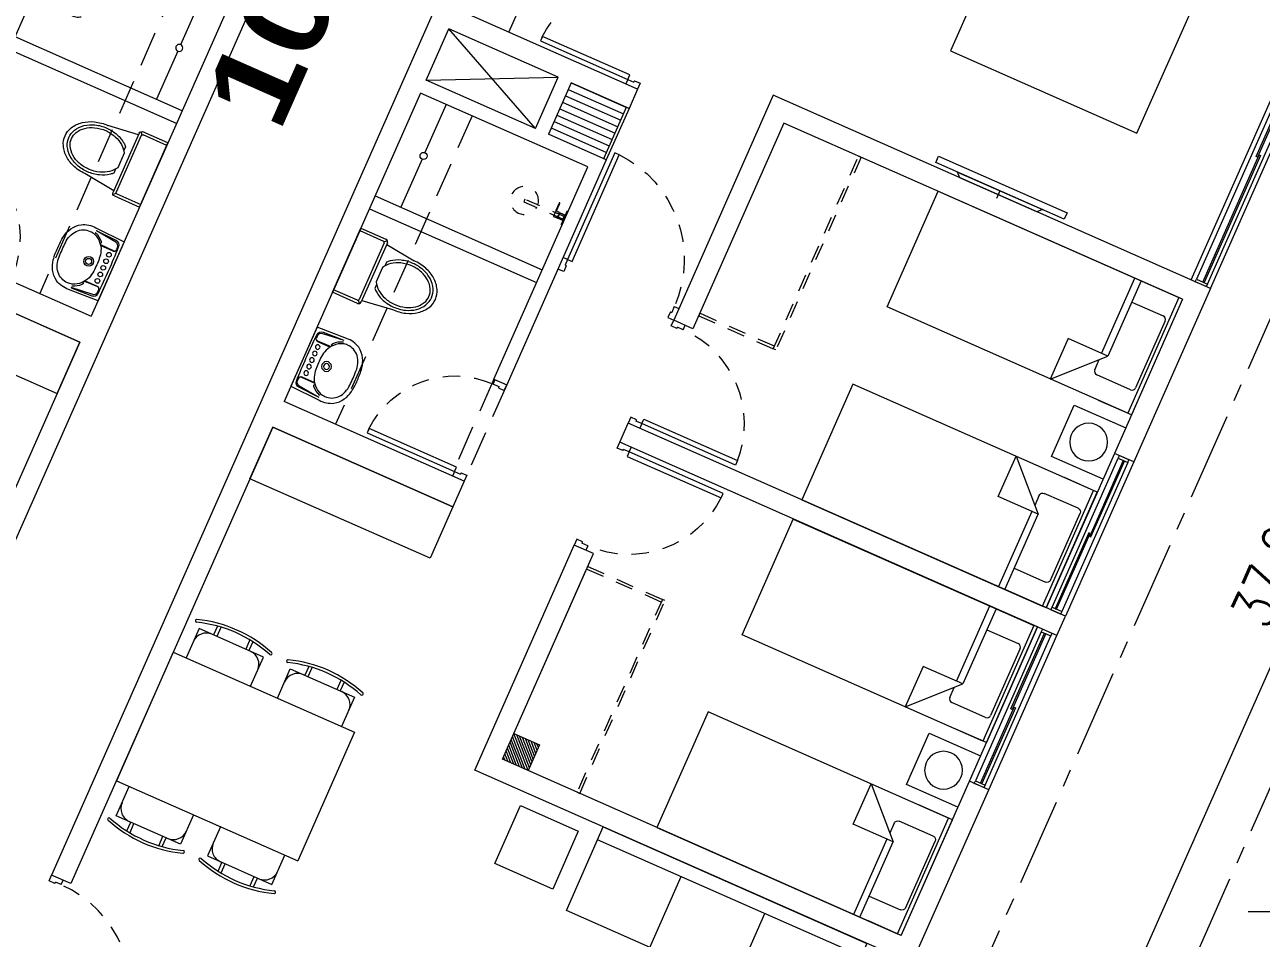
# Model space of a CAD drawing. Header units: millimetres. Extents: x 2471 to 2909, y 1327 to 1568.
# Drawn here: x 2633.01 to 2641.81, y 1399.57 to 1406.07 of the extents above; entities that cross this region are included whole.
import ezdxf
from ezdxf import colors
from ezdxf.entities.mleader import LeaderData, LeaderLine
from ezdxf.math import Vec2, Vec3
from ezdxf.xclip import XClip

# ---------------------------------------------------------------- set-up
doc = ezdxf.new("R2010")
doc.units = ezdxf.units.MM
doc.header["$XCLIPFRAME"] = 2
doc.set_wipeout_variables(frame=1)
for name, pattern in [('ACAD_ISO07W100', [3, 0, -3]), ('CENTER', [2, 1.25, -0.25, 0.25, -0.25]), ('HIDDEN', [0.375, 0.25, -0.125]), ('HIDDEN2', [0.1875, 0.125, -0.0625])]:
    doc.linetypes.add(name, pattern=pattern)
doc.layers.get('0').update_dxf_attribs({"color": 251, "lineweight": 9})
doc.layers.get('DEFPOINTS').update_dxf_attribs({"color": 251, "lineweight": 9})
for name, color, linetype, lineweight in [('A-04', 251, 'Continuous', 13), ('A-BARANDAS', 251, 'Continuous', 13), ('A-ESTRUCTURA-HATCH', 251, 'Continuous', 13), ('A-HATCH', 251, 'Continuous', 13), ('A-LINEAS', 251, 'Continuous', 13), ('A-MOBILIARIO', 251, 'Continuous', 13), ('A-MURO ALTO', 251, 'Continuous', 13), ('A-MURO BAJO', 251, 'Continuous', 13), ('A-MUROS', 251, 'Continuous', 13), ('A-PROYECCIONES', 251, 'HIDDEN', 13), ('A-SANITARIOS', 251, 'Continuous', 13), ('A_50_TextoIndicaciones', 251, 'Continuous', 13), ('A_50_TextoSubtitulos', 251, 'Continuous', 13), ('COTAS-EXTER', 251, 'Continuous', 13), ('DLP_MOBILIARIO FIJO', 251, 'Continuous', 13), ('DLP_VERDE', 251, 'Continuous', 13)]:
    doc.layers.add(name, color=color, linetype=linetype, lineweight=lineweight)
doc.styles.add('R140-200', font='ariblk.ttf', dxfattribs={"height": 0.5})
doc.styles.get("Standard").update_dxf_attribs({"font": 'arial.ttf'})
doc.styles.add('TXT_COTAS', font='romans.shx', dxfattribs={"width": 0.8})
doc.dimstyles.new('DLP-COTA 200', dxfattribs={"dimtxt": 0.3, "dimasz": 0.2, "dimexe": 0.36, "dimexo": 0.12, "dimgap": 0.12, "dimtad": 1, "dimzin": 0, "dimdsep": 46, "dimtxsty": 'TXT_COTAS', "dimblk": 'ARCHTICK', "dimcen": 0.18, "dimdle": 0.2, "dimclrd": 256, "dimclre": 256, "dimclrt": 2, "dimadec": 0, "dimazin": 0, "dimtfac": 1, "dimtix": 1, "dimtofl": 0, "dimtmove": 2, "dimatfit": 3, "dimfxl": 0.36, "dimtolj": 1, "dimtzin": 0, "dimlwd": 9, "dimlwe": 9, "dimarcsym": 0})

# ---------------------------------------------------------------- blocks, each defined once
blk = doc.blocks.new('_ArchTick')
at = {"color": 0, "linetype": 'ByBlock', "const_width": 0.15}
blk.add_lwpolyline([(-0.5, -0.5), (0.5, 0.5)], dxfattribs=at)
blk = doc.blocks.new('*D870')
at = {"layer": 'COTAS-EXTER', "lineweight": 9, "transparency": 16777216}
for p, q in [((72.9913, 41.5688), (74.1253, 41.0671)), ((58.6643, 7.0105), (73.877, 41.3956)), ((57.9405, 7.5495), (59.0745, 7.0478))]:
    blk.add_line(p, q, dxfattribs=at)
at = {"layer": 'DEFPOINTS', "color": 0, "transparency": 16777216}
for p in [(72.8816, 41.6173, 0), (73.7961, 41.2127), (57.8307, 7.598, 0)]:
    blk.add_point(p, dxfattribs=at)
at = {"layer": 'COTAS-EXTER', "lineweight": 9, "transparency": 16777216, "xscale": 0.2, "yscale": 0.2, "zscale": 0.2}
for p, rotation in [((73.7961, 41.2127), 66.1343966991195), ((58.7452, 7.1934), 246.1343966991195)]:
    blk.add_blockref('_ArchTick', p, dxfattribs=dict(at, rotation=rotation))
at = {"layer": 'COTAS-EXTER', "color": 2, "transparency": 16777216, "insert": (66.0237, 24.3123), "char_height": 0.3, "attachment_point": 5, "rotation": 66.1344, "style": 'TXT_COTAS'}
blk.add_mtext('\\A1;37.20', dxfattribs=at)
blk = doc.blocks.new('EST P1')
at = {"layer": 'A-ESTRUCTURA-HATCH'}
h = blk.add_hatch(dxfattribs=at)
h.set_pattern_fill('ANSI31', color=256, scale=0.02)
h.set_pattern_definition([(45, (-226392.07709, -8188203.05961), (-0.04490128060535, 0.04490128060535), [])])
h.paths.add_polyline_path([(-3.61, 5.05), (-3.61, 4.85), (-44.785, 4.85), (-44.785, -0.15), (-46.99, -0.15), (-46.99, -11.15), (-3.61, -11.1501), (-3.61, -11.4001), (-47.24, -11.4001), (-47.24, 0.15), (-45.035, 0.15), (-45.035, 5.05)])
h.paths.add_polyline_path([(5.8757, 4.85), (5.8757, 5.05), (35.53, 5.05), (35.53, 4.85)])
h.paths.add_polyline_path([(47.915, 5.05), (35.58, 5.05), (35.58, 4.85), (47.915, 4.85)])
h.paths.add_polyline_path([(51.865, 4.85), (53.3757, 4.85), (53.3757, 5.05), (51.865, 5.05)])
edge = h.paths.add_edge_path()
edge.add_arc((63.3007, -0.15), 9.7, 360, 540)
edge.add_line((53.6007, -0.15), (53.8007, -0.15))
edge.add_arc((63.3007, -0.15), 9.5, 0.90471, 180, ccw=False)
edge.add_line((72.7995, 0), (70.3507, 0))
edge.add_line((70.3507, 0), (70.3507, -0.1499))
edge.add_line((70.3507, -0.1499), (73.0007, -0.15))
edge = h.paths.add_edge_path()
edge.add_arc((63.3007, -0.15), 3.3, 0.00085, 49.99468)
edge.add_line((65.4221, 2.3777), (65.4222, -0.15))
edge.add_line((65.4222, -0.15), (65.2722, -0.15))
edge.add_line((65.2722, -0.15), (65.2721, 2.4964))
edge.add_arc((63.3007, -0.15), 3.3, 53.31658, 179.99996)
edge.add_line((60.0007, -0.15), (59.8007, -0.15))
edge.add_arc((63.3007, -0.15), 3.5, 2.45736, 179.99993, ccw=False)
edge.add_line((66.7975, 0.0001), (69.4507, 0))
edge.add_line((69.4507, 0), (69.4507, -0.1499))
edge.add_line((69.4507, -0.1499), (66.6007, -0.1499))
h.paths.add_polyline_path([(-3.56, -11.15), (35.53, -11.15), (35.53, -11.4001), (-3.56, -11.4001)])
h.paths.add_polyline_path([(35.58, -11.1501), (71.88, -11.1501), (71.88, -11.4001), (35.58, -11.4)])
blk = doc.blocks.new('A$C47ad906b')
at = {"linetype": 'ACAD_ISO07W100'}
blk.add_blockref('EST P1', (27.0859, 53.6317), dxfattribs=at)
blk = doc.blocks.new('*U843')
for p, q in [((0.01, 0.855), (0.01, 0.9)), ((0.1, 0.865), (0.1, 0.9)), ((0.055, 0.855), (0.01, 0.855)), ((0.1, 0.865), (0.055, 0.865)), ((0.055, 0.855), (0.055, 0.865)), ((0.055, 0.045), (0.01, 0.045)), ((0.01, 0.045), (0.01, 0)), ((0.055, 0.045), (0.055, 0.035)), ((0.1, 0.035), (0.055, 0.035)), ((0.1, 0.035), (0.1, 0))]:
    blk.add_line(p, q)
blk.add_lwpolyline([(0.93, 0.07), (0.93, 0.035), (0.1, 0.035), (0.1, 0.07)], close=True)
at = {"color": 7, "linetype": 'HIDDEN2'}
blk.add_arc((0.0995, 0.0339), 0.8311, 2.23015, 89.96723, dxfattribs=at)
blk = doc.blocks.new('*U828')
for p, q in [((0.01, 0.705), (0.01, 0.75)), ((0.055, 0.705), (0.01, 0.705)), ((0.1, 0.715), (0.055, 0.715)), ((0.055, 0.705), (0.055, 0.715)), ((0.1, 0.715), (0.1, 0.75)), ((0.055, 0.045), (0.01, 0.045)), ((0.01, 0.045), (0.01, 0)), ((0.055, 0.045), (0.055, 0.035)), ((0.1, 0.035), (0.055, 0.035)), ((0.1, 0.035), (0.1, 0))]:
    blk.add_line(p, q)
blk.add_lwpolyline([(0.78, 0.07), (0.78, 0.035), (0.1, 0.035), (0.1, 0.07)], close=True)
at = {"color": 7, "linetype": 'HIDDEN2'}
blk.add_arc((0.0996, 0.0341), 0.6809, 2.23015, 89.96723, dxfattribs=at)
blk = doc.blocks.new('SIFON JET_PLANTA')
blk.add_wipeout([(0, -0.25), (-0.195, -0.25), (-0.1995, -0.2495), (-0.2029, -0.2484), (-0.2029, -0.2484), (-0.2067, -0.2462), (-0.2067, -0.2462), (-0.209, -0.244), (-0.209, -0.244), (-0.2091, -0.2441), (-0.2108, -0.2423), (-0.2108, -0.2423), (-0.2108, -0.2423), (-0.2126, -0.2395), (-0.2126, -0.2395), (-0.2138, -0.2369), (-0.2138, -0.2369), (-0.2147, -0.2335), (-0.215, -0.23), (-0.215, -0.227), (-0.215, -0.2181), (-0.44, -0.19), (-0.4428, -0.19), (-0.4467, -0.1899), (-0.449, -0.1899), (-0.4518, -0.1898), (-0.455, -0.1897), (-0.4568, -0.1896), (-0.4592, -0.1894), (-0.4619, -0.1893), (-0.4639, -0.1891), (-0.4651, -0.189), (-0.4651, -0.189), (-0.4695, -0.1887), (-0.4735, -0.1883), (-0.4761, -0.188), (-0.4785, -0.1877), (-0.4812, -0.1874), (-0.4824, -0.1872), (-0.4862, -0.1867), (-0.4884, -0.1864), (-0.4916, -0.1859), (-0.4936, -0.1856), (-0.495, -0.1854), (-0.4974, -0.1849), (-0.4974, -0.1849), (-0.5022, -0.184), (-0.5066, -0.1832), (-0.5094, -0.1826), (-0.5118, -0.1821), (-0.5151, -0.1813), (-0.5177, -0.1807), (-0.5217, -0.1796), (-0.5238, -0.1791), (-0.5267, -0.1783), (-0.5267, -0.1783), (-0.5296, -0.1775), (-0.5321, -0.1768), (-0.5352, -0.1759), (-0.5385, -0.1749), (-0.5385, -0.1749), (-0.5412, -0.174), (-0.5428, -0.1735), (-0.5449, -0.1728), (-0.5465, -0.1722), (-0.5491, -0.1713), (-0.551, -0.1706), (-0.5543, -0.1693), (-0.5568, -0.1683), (-0.5598, -0.1671), (-0.5614, -0.1664), (-0.5644, -0.1652), (-0.5659, -0.1645), (-0.5675, -0.1637), (-0.5702, -0.1625), (-0.5738, -0.1608), (-0.5759, -0.1598), (-0.5781, -0.1587), (-0.5833, -0.1559), (-0.5871, -0.1538), (-0.5896, -0.1524), (-0.5918, -0.1511), (-0.5936, -0.15), (-0.595, -0.1492), (-0.5964, -0.1483), (-0.5987, -0.1469), (-0.6004, -0.1458), (-0.602, -0.1448), (-0.6039, -0.1435), (-0.6058, -0.1422), (-0.607, -0.1415), (-0.6086, -0.1403), (-0.612, -0.1379), (-0.6142, -0.1363), (-0.6153, -0.1355), (-0.6168, -0.1344), (-0.6179, -0.1335), (-0.6193, -0.1324), (-0.6204, -0.1315), (-0.6215, -0.1307), (-0.6223, -0.13), (-0.6235, -0.1291), (-0.6245, -0.1281), (-0.6245, -0.1281), (-0.6262, -0.1268), (-0.6276, -0.1255), (-0.6288, -0.1244), (-0.6305, -0.123), (-0.6318, -0.1217), (-0.6318, -0.1217), (-0.6335, -0.1201), (-0.6347, -0.119), (-0.6347, -0.119), (-0.6379, -0.1158), (-0.64, -0.1137), (-0.6458, -0.1074), (-0.6494, -0.1032), (-0.6554, -0.0958), (-0.6599, -0.0897), (-0.6623, -0.0862), (-0.6646, -0.0826), (-0.6679, -0.0774), (-0.6706, -0.0727), (-0.6722, -0.0699), (-0.6751, -0.0642), (-0.677, -0.0602), (-0.6779, -0.0581), (-0.6792, -0.0551), (-0.6803, -0.0522), (-0.6814, -0.0492), (-0.6827, -0.0457), (-0.6838, -0.0419), (-0.6855, -0.0361), (-0.6864, -0.0321), (-0.687, -0.0296), (-0.6876, -0.0264), (-0.6881, -0.0232), (-0.6891, -0.0164), (-0.6896, -0.0111), (-0.6899, -0.0065), (-0.69, 0), (-0.6899, 0.0044), (-0.6897, 0.0096), (-0.6893, 0.014), (-0.6887, 0.0194), (-0.6881, 0.0236), (-0.6881, 0.0236), (-0.6872, 0.0284), (-0.6867, 0.031), (-0.6855, 0.0361), (-0.6855, 0.0361), (-0.6838, 0.0421), (-0.6838, 0.0421), (-0.6819, 0.048), (-0.6804, 0.0521), (-0.6793, 0.0547), (-0.6779, 0.0582), (-0.6745, 0.0655), (-0.6745, 0.0655), (-0.6722, 0.0699), (-0.6705, 0.0728), (-0.669, 0.0755), (-0.6672, 0.0785), (-0.665, 0.082), (-0.6634, 0.0845), (-0.6611, 0.088), (-0.657, 0.0936), (-0.657, 0.0936), (-0.6534, 0.0984), (-0.6534, 0.0984), (-0.6503, 0.1023), (-0.6453, 0.108), (-0.6386, 0.1152), (-0.6326, 0.121), (-0.6299, 0.1235), (-0.6251, 0.1276), (-0.6206, 0.1314), (-0.6168, 0.1344), (-0.6106, 0.1389), (-0.6061, 0.142), (-0.6, 0.1461), (-0.5963, 0.1484), (-0.5908, 0.1517), (-0.5862, 0.1543), (-0.5794, 0.158), (-0.5693, 0.1629), (-0.5517, 0.1703), (-0.5465, 0.1722), (-0.5385, 0.1749), (-0.5346, 0.176), (-0.5265, 0.1784), (-0.5216, 0.1797), (-0.5148, 0.1813), (-0.5079, 0.1829), (-0.5016, 0.1842), (-0.4865, 0.1867), (-0.4763, 0.188), (-0.4726, 0.1884), (-0.4636, 0.1892), (-0.4549, 0.1897), (-0.449, 0.1899), (-0.44, 0.19), (-0.4322, 0.191), (-0.215, 0.2181), (-0.215, 0.2234), (-0.215, 0.2278), (-0.2149, 0.2323), (-0.2142, 0.2356), (-0.2129, 0.239), (-0.211, 0.2419), (-0.2091, 0.2441), (-0.2077, 0.2455), (-0.2055, 0.247), (-0.2007, 0.2492), (-0.195, 0.25), (-0.195, 0.25), (-0.1605, 0.25), (-0.0975, 0.25), (-0.0323, 0.25), (0, 0.25)])
for p, q in [((-0.215, 0.2181), (-0.44, 0.19)), ((-0.215, -0.23), (-0.215, 0.23)), ((-0.2091, 0.2441), (-0.1921, 0.2271)), ((-0.195, 0.25), (0, 0.25)), ((-0.195, -0.22), (-0.195, 0.22)), ((-0.185, 0.23), (0, 0.23)), ((0, 0.25), (0, -0.25)), ((-0.265, 0.0718), (-0.265, 0.1028)), ((-0.255, -0.0562), (-0.255, 0.0562)), ((-0.265, -0.1028), (-0.265, -0.0718)), ((-0.215, -0.2181), (-0.44, -0.19)), ((-0.2091, -0.2441), (-0.1921, -0.2271)), ((0, -0.25), (-0.195, -0.25)), ((0, -0.23), (-0.185, -0.23))]:
    blk.add_line(p, q)
for points in [[(-0.44, 0.19, 0.076393), (-0.5385, 0.1749, 0.086437), (-0.6168, 0.1344, 0.105872), (-0.6722, 0.0699, 0.125404), (-0.69, 0, 0.125404), (-0.6722, -0.0699, 0.105872), (-0.6168, -0.1344, 0.086437), (-0.5385, -0.1749, 0.076393), (-0.44, -0.19, 0.076393)], [(-0.265, 0.1028, 0.0362), (-0.2844, 0.1202, 0.08725), (-0.3535, 0.1565, 0.077598), (-0.44, 0.17, 0.077598), (-0.5265, 0.1565, 0.08725), (-0.5956, 0.1202, 0.105601), (-0.6443, 0.0627, 0.12364), (-0.66, 0, 0.12364), (-0.6443, -0.0627, 0.105601), (-0.5956, -0.1202, 0.08725), (-0.5265, -0.1565, 0.077598), (-0.44, -0.17, 0.077598)], [(-0.255, 0.0562, 0.100268), (-0.2967, 0.1044, 0.08725), (-0.3596, 0.1374, 0.077598), (-0.44, 0.15, 0.077598), (-0.5204, 0.1374, 0.08725), (-0.5833, 0.1044, 0.105601), (-0.6266, 0.0532, 0.12364), (-0.64, 0, 0.12364), (-0.6266, -0.0532, 0.105601), (-0.5833, -0.1044, 0.08725), (-0.5204, -0.1374, 0.077598), (-0.44, -0.15, 0.077598)], [(-0.44, -0.15, 0.077598), (-0.3596, -0.1374, 0.08725), (-0.2967, -0.1044, 0.100268), (-0.255, -0.0562, 0.12364)], [(-0.44, -0.17, 0.077598), (-0.3535, -0.1565, 0.08725), (-0.2844, -0.1202, 0.0362), (-0.265, -0.1028, 0.12364)]]:
    blk.add_lwpolyline(points, format="xyb")
for centre, radius, start, end in [((-0.195, 0.23), 0.02, 90, 180), ((-0.185, 0.22), 0.01, 90, 180), ((-0.195, -0.23), 0.02, 180, 270), ((-0.185, -0.22), 0.01, 180, 270)]:
    blk.add_arc(centre, radius, start, end)
blk = doc.blocks.new('BOWL-ITALGRIF_VARADERO_01')
for p, q in [((-0.2032, -0.1971), (-0.2208, -0.038)), ((0.2032, -0.1971), (0.2208, -0.038)), ((-0.1404, -0.2077), (-0.1424, -0.1083)), ((-0.1375, -0.205), (-0.1375, -0.1117)), ((0.1375, -0.205), (0.1375, -0.1117)), ((0.1404, -0.2077), (0.1424, -0.1083)), ((-0.1753, -0.222), (-0.1544, -0.222)), ((0.1753, -0.222), (0.1544, -0.222))]:
    blk.add_line(p, q)
for points in [[(-0.0917, 0.1589, -0.02989), (-0.0456, 0.1646, -0.007822), (0.0456, 0.1646, -0.02989), (0.0918, 0.1589, -0.091737), (0.1601, 0.1343, -0.112496), (0.2175, 0.0792, -0.147885), (0.2402, -0.0257), (0.23, -0.25), (-0.23, -0.25), (-0.2402, -0.0257, -0.147885), (-0.2175, 0.0792, -0.112496), (-0.1601, 0.1343, -0.091737)], [(-0.0496, -0.1363, -0.062677), (-0.1048, -0.1249, -0.110639), (-0.1576, -0.091, -0.120976), (-0.195, -0.0344, -0.061198), (-0.2, 0, -0.21707), (-0.1593, 0.092, -0.174983), (-0.0545, 0.1298, -0.010618), (0, 0.131, -0.010618), (0.0545, 0.1298, -0.174983), (0.1593, 0.092, -0.21707), (0.2, 0, -0.061198), (0.195, -0.0344, -0.120976), (0.1576, -0.091, -0.110639), (0.1048, -0.1249, -0.062677), (0.0496, -0.1363, -0.017583), (0, -0.138, -0.017583)]]:
    blk.add_lwpolyline(points, format="xyb", close=True)
for points in [[(-0.2216, -0.0381), (-0.2145, -0.1954, 0.390823), (-0.1807, -0.2288, 0.017524), (0.1807, -0.2288, 0.390823), (0.2145, -0.1954), (0.2216, -0.0381)], [(-0.2072, -0.035, 0.005), (-0.2064, -0.038, 0.121292), (-0.166, -0.0996, 0.007977), (-0.1624, -0.1031)], [(0.2072, -0.035, -0.005), (0.2064, -0.038, -0.121292), (0.166, -0.0996, -0.007977), (0.1624, -0.1031)]]:
    blk.add_lwpolyline(points, format="xyb")
for centre, radius in [((0, -0.075), 0.035), ((0, -0.075), 0.0215), ((-0.1015, -0.1885), 0.0165), ((-0.051, -0.1885), 0.0165), ((0, -0.1885), 0.0165), ((0.051, -0.1885), 0.0165), ((0.1015, -0.1885), 0.0165)]:
    blk.add_circle(centre, radius)
for centre, radius, start, end in [((-0.1583, -0.0987), 0.006, 226.64309, 46.64309), ((-0.1404, -0.1083), 0.002, 54.36186, 181.13739), ((-0.1355, -0.1117), 0.002, 56.71088, 180), ((0.1048, -0.1249), 9.094947017729287e-16, 0, 217.6714), ((0.1355, -0.1117), 0.002, 0, 123.28912), ((0.1404, -0.1083), 0.002, 358.86261, 125.63814), ((0.1583, -0.0987), 0.006, 133.35691, 313.35691), ((-0.1753, -0.194), 0.028, 186.31112, 270), ((-0.1545, -0.205), 0.017, 270, 0), ((-0.1544, -0.208), 0.014, 270, 1.13739), ((0.1545, -0.205), 0.017, 180, 270), ((0.1544, -0.208), 0.014, 178.86261, 270), ((0.1753, -0.194), 0.028, 270, 353.68888)]:
    blk.add_arc(centre, radius, start, end)
blk = doc.blocks.new('ducha marsano')
at = {"linetype": 'HIDDEN2', "ltscale": 0.5, "extrusion": (-4.9425e-10, -7.91123e-10, -1)}
for p, q in [((-0.01, 0), (0.01, 0)), ((0.01, 0), (0.01, -0.3155)), ((-0.0205, -0.08), (-0.0205, -0.0601)), ((0.021, -0.0815), (-0.019, -0.0815)), ((-0.0155, -0.058), (-0.0157, -0.058)), ((-0.01, -0.3155), (-0.01, 0)), ((0.0225, -0.0515), (-0.0001, -0.0515)), ((0.025, -0.0815), (0.021, -0.0815)), ((0.0225, -0.0515), (0.0225, -0.0627)), ((0.0225, -0.0682), (0.0225, -0.077)), ((0.0225, -0.077), (0.025, -0.077)), ((0.025, -0.077), (0.0771, -0.077)), ((0.0771, -0.0815), (0.025, -0.0815)), ((0.0771, -0.077), (0.0816, -0.077)), ((0.0816, -0.0815), (0.0771, -0.0815)), ((0.0816, -0.077), (0.082, -0.077)), ((0.082, -0.0815), (0.0816, -0.0815)), ((0.082, -0.077), (0.084, -0.077)), ((0.084, -0.0815), (0.082, -0.0815)), ((0.0855, -0.0785), (0.0855, -0.08)), ((0.01, -0.3155), (-0.01, -0.3155))]:
    blk.add_line(p, q, dxfattribs=at)
for centre, radius, start, end in [((0.019, -0.08), 0.0015, 270, 360), ((-0.0004, -0.0462), 0.02, 323.95812, 354.92979), ((0.0004, -0.0462), 0.02, 185.07021, 195.2705), ((-0.084, -0.0785), 0.0015, 90, 180), ((-0.084, -0.08), 0.0015, 180, 270), ((0, -0.3155), 0.1, 95.73917, 84.26083)]:
    blk.add_arc(centre, radius, start, end, dxfattribs=at)
at = {"linetype": 'HIDDEN2', "ltscale": 0.5, "extrusion": (-4.94252e-10, -7.91124e-10, -1)}
blk.add_ellipse((0, -0.0515), major_axis=(-0.0225, -0.0095), ratio=0.001448, start_param=0.425436, end_param=1.567366, dxfattribs=at)
at = {"linetype": 'HIDDEN2', "ltscale": 0.5}
for points, degree in [([(-0.0305, 0), (0, 0), (0.0305, 0)], 2), ([(0.0305, 0), (0.0415, 0), (0.0525, 0)], 2), ([(0.0525, 0), (0.0525, -0.0038), (0.0525, -0.0075)], 2), ([(-0.0525, 0), (-0.0525, -0.0038), (-0.0525, -0.0075)], 2), ([(-0.0525, 0), (-0.0415, 0), (-0.0305, 0)], 2), ([(-0.0525, -0.0075), (-0.0525, -0.0075), (-0.0525, -0.0075)], 2), ([(0.0305, -0.008), (0, -0.008), (-0.0305, -0.008)], 2), ([(-0.0215, -0.008), (-0.0215, -0.0093), (-0.0215, -0.0105)], 2), ([(-0.021, -0.011), (-0.007, -0.011), (0.007, -0.011), (0.021, -0.011)], 3), ([(-0.02, -0.011), (-0.02, -0.0294), (-0.02, -0.0477)], 2), ([(-0.0197, -0.048), (0, -0.048), (0.0197, -0.048)], 2), ([(0.02, -0.011), (0.02, -0.0294), (0.02, -0.0477)], 2), ([(0.0215, -0.008), (0.0215, -0.0093), (0.0215, -0.0105)], 2)]:
    blk.add_open_spline(points, degree=degree, dxfattribs=at)
for points, weights in [([(-0.0525, -0.0075), (-0.0525, -0.0075), (-0.0525, -0.0075)], [1, 0.990847086912, 0.982266230892]), ([(-0.052, -0.008), (-0.0525, -0.008), (-0.0525, -0.0075)], [1, 0.707106781193, 1]), ([(-0.0215, -0.0105), (-0.0215, -0.011), (-0.021, -0.011)], [1, 0.70710678154, 1]), ([(-0.02, -0.0477), (-0.02, -0.048), (-0.0197, -0.048)], [1, 0.707106780138, 1]), ([(0.02, -0.0477), (0.02, -0.048), (0.0197, -0.048)], [1, 0.707106779703, 1]), ([(0.0211, -0.011), (0.0211, -0.011), (0.021, -0.011)], [1, 0.992411795776, 1]), ([(0.052, -0.008), (0.0521, -0.008), (0.0521, -0.008)], [1, 0.992411795771, 1])]:
    blk.add_rational_spline(points, weights, degree=2, dxfattribs=at)
for points, knots in [([(-0.0305, -0.008), (-0.0332, -0.008), (-0.0374, -0.008), (-0.0424, -0.008), (-0.0458, -0.008), (-0.0486, -0.008), (-0.0512, -0.008), (-0.052, -0.008), (-0.052, -0.008)], [0, 0, 0, 0, 8.104572, 12.495263, 16.885954, 21.276645, 25.667336, 33.771908, 33.771908, 33.771908, 33.771908]), ([(0.0225, -0.0682), (0.0225, -0.0682), (0.0225, -0.0682), (0.0225, -0.0679), (0.0224, -0.0677), (0.0224, -0.0672), (0.0224, -0.0669), (0.0223, -0.0662), (0.0223, -0.0658), (0.0223, -0.0652), (0.0223, -0.0648), (0.0224, -0.0641), (0.0224, -0.0638), (0.0224, -0.0633), (0.0225, -0.0631), (0.0225, -0.0628), (0.0225, -0.0627), (0.0225, -0.0627)], [0.4148436, 0.4148436, 0.4148436, 0.4148436, 0.5185541, 0.5185541, 0.6222645, 0.6222645, 0.7259759, 0.7259759, 0.8296873, 0.8296873, 0.9333987, 0.9333987, 1.03711, 1.03711, 1.1408205, 1.1408205, 1.2445309, 1.2445309, 1.2445309, 1.2445309]), ([(0.052, -0.008), (0.052, -0.008), (0.0512, -0.008), (0.0486, -0.008), (0.0458, -0.008), (0.0424, -0.008), (0.0374, -0.008), (0.0332, -0.008), (0.0305, -0.008)], [0, 0, 0, 0, 8.104572, 12.495263, 16.885954, 21.276645, 25.667336, 33.771908, 33.771908, 33.771908, 33.771908])]:
    blk.add_open_spline(points, degree=3, knots=knots, dxfattribs=at)
for points, weights, degree, knots in [([(0.0211, -0.011), (0.0211, -0.011), (0.0211, -0.011), (0.0211, -0.011), (0.0214, -0.0109), (0.0215, -0.0107), (0.0215, -0.0105)], [0.918641037743, 0.918640949346, 0.918640860949, 0.918640772552, 0.789223156395, 0.789223156395, 0.918640772552], 3, [0.1238988, 0.1238988, 0.1238988, 0.1238988, 0.1238993, 0.1238993, 0.1238993, 0.78603, 0.78603, 0.78603, 0.78603]), ([(0.0521, -0.008), (0.0521, -0.008), (0.0521, -0.008), (0.0525, -0.0079), (0.0525, -0.0075)], [0.918641037749, 0.918640905153, 0.918640772558, 0.724517853988, 0.918640772558], 2, [0.1238988, 0.1238988, 0.1238988, 0.1238993, 0.1238993, 0.7860311, 0.7860311, 0.7860311])]:
    blk.add_rational_spline(points, weights, degree=degree, knots=knots, dxfattribs=at)
blk = doc.blocks.new('1 PLAZA')
for p, q in [((-0.45, 0), (0.45, 0)), ((-0.45, 0), (-0.45, -0.2551)), ((0.45, 0), (0.45, -0.2551)), ((-0.2859, -0.3221), (-0.2859, -0.0781)), ((-0.2592, -0.0513), (0.2619, -0.0513)), ((0.2887, -0.0781), (0.2887, -0.3415)), ((-0.45, -0.3221), (0.1356, -0.3221)), ((0.45, -0.6318), (0.1356, -0.3221)), ((0.1356, -0.3221), (0.1356, -0.6318)), ((0.1356, -0.371), (-0.45, -0.371)), ((0.2619, -0.3683), (0.1825, -0.3683)), ((0.1356, -0.6318), (0.45, -0.6318))]:
    blk.add_line(p, q)
blk.add_lwpolyline([(-0.45, -1.9), (-0.45, -0.0287), (0.45, -0.0287), (0.45, -1.9)], close=True)
for centre, start, end in [((-0.2592, -0.0781), 90, 180), ((0.2619, -0.0781), 0, 90), ((0.2619, -0.3415), 270, 0)]:
    blk.add_arc(centre, 0.0267, start, end)
blk = doc.blocks.new('VELADOR')
blk.add_lwpolyline([(0, 0.4), (0, 0), (0.4, 0), (0.4, 0.4)], close=True)
blk.add_circle((0.2, 0.2), 0.1344)
blk = doc.blocks.new('A$C72FD42DB')
for p, q in [((0.3255, 1.41), (1.3255, 1.41)), ((0.3255, 0), (0.3255, 1.41)), ((1.3255, 0), (1.3255, 1.41)), ((0.0573, 1.3564), (0.0573, 1.3564)), ((1.5937, 1.3564), (1.5937, 1.3564)), ((0.0977, 0.8097), (0.0977, 1.3097)), ((0.0977, 1.3097), (0.3255, 1.3097)), ((1.5532, 1.3097), (1.3255, 1.3097)), ((1.5532, 0.8097), (1.5532, 1.3097)), ((0.0286, 1.1974), (0.0977, 1.1974)), ((0.0286, 1.1724), (0.0977, 1.1724)), ((1.6224, 1.1974), (1.5532, 1.1974)), ((1.6224, 1.1724), (1.5532, 1.1724)), ((0.0286, 0.947), (0.0977, 0.947)), ((0.0286, 0.922), (0.0977, 0.922)), ((1.6224, 0.947), (1.5532, 0.947)), ((1.6224, 0.922), (1.5532, 0.922)), ((0.3255, 0.8097), (0.0977, 0.8097)), ((1.3255, 0.8097), (1.5532, 0.8097)), ((0.0573, 0.7629), (0.0573, 0.7629)), ((1.5937, 0.7629), (1.5937, 0.7629)), ((0.0573, 0.6471), (0.0573, 0.6471)), ((1.5937, 0.6471), (1.5937, 0.6471)), ((0.0977, 0.6003), (0.0977, 0.1003)), ((0.3255, 0.6003), (0.0977, 0.6003)), ((1.3255, 0.6003), (1.5532, 0.6003)), ((1.5532, 0.6003), (1.5532, 0.1003)), ((0.0286, 0.488), (0.0977, 0.488)), ((0.0286, 0.463), (0.0977, 0.463)), ((1.6224, 0.488), (1.5532, 0.488)), ((1.6224, 0.463), (1.5532, 0.463)), ((0.0286, 0.2376), (0.0977, 0.2376)), ((0.0286, 0.2126), (0.0977, 0.2126)), ((1.6224, 0.2376), (1.5532, 0.2376)), ((1.6224, 0.2126), (1.5532, 0.2126)), ((0.0977, 0.1003), (0.3255, 0.1003)), ((1.5532, 0.1003), (1.3255, 0.1003)), ((0.0573, 0.0536), (0.0573, 0.0536)), ((1.5937, 0.0536), (1.5937, 0.0536)), ((0.3255, 0), (1.3255, 0))]:
    blk.add_line(p, q)
for centre, radius, start, end in [((0.9298, 1.0597), 0.9317, 161.83805, 198.16195), ((0.9298, 1.0597), 0.9117, 161.83805, 198.16195), ((0.054, 1.347), 0.01, 71.2164, 161.83805), ((0.054, 1.347), 0.01, 341.83805, 71.2164), ((1.5969, 1.347), 0.01, 108.7836, 198.16195), ((0.7212, 1.0597), 0.9117, 341.83805, 18.16195), ((1.5969, 1.347), 0.01, 18.16195, 108.7836), ((0.7212, 1.0597), 0.9317, 341.83805, 18.16195), ((0.1977, 1.2097), 0.1, 90, 180), ((1.4532, 1.2097), 0.1, 0, 90), ((0.1977, 0.9097), 0.1, 180, 270), ((1.4532, 0.9097), 0.1, 270, 0), ((0.054, 0.7724), 0.01, 198.16195, 288.7836), ((0.054, 0.7724), 0.01, 288.7836, 18.16195), ((1.5969, 0.7724), 0.01, 161.83805, 251.2164), ((1.5969, 0.7724), 0.01, 251.2164, 341.83805), ((0.9298, 0.3503), 0.9317, 161.83805, 198.16195), ((0.9298, 0.3503), 0.9117, 161.83805, 198.16195), ((0.054, 0.6376), 0.01, 71.2164, 161.83805), ((0.054, 0.6376), 0.01, 341.83805, 71.2164), ((1.5969, 0.6376), 0.01, 108.7836, 198.16195), ((0.7212, 0.3503), 0.9117, 341.83805, 18.16195), ((1.5969, 0.6376), 0.01, 18.16195, 108.7836), ((0.7212, 0.3503), 0.9317, 341.83805, 18.16195), ((0.1977, 0.5003), 0.1, 90, 180), ((1.4532, 0.5003), 0.1, 0, 90), ((0.1977, 0.2003), 0.1, 180, 270), ((1.4532, 0.2003), 0.1, 270, 0), ((0.054, 0.063), 0.01, 198.16195, 288.7836), ((0.054, 0.063), 0.01, 288.7836, 18.16195), ((1.5969, 0.063), 0.01, 161.83805, 251.2164), ((1.5969, 0.063), 0.01, 251.2164, 341.83805)]:
    blk.add_arc(centre, radius, start, end)
blk = doc.blocks.new('A$C4BFA03A9')
for points in [[(0.06, -0.5), (0.11, -0.5), (0.11, 0.5), (0.06, 0.5)], [(0.03, -0.3), (0.06, -0.33), (0.06, 0.33), (0.03, 0.3)]]:
    blk.add_lwpolyline(points, close=True)
at = {"layer": 'A-PROYECCIONES', "ltscale": 0.15}
blk.add_line((0.06, 0), (0, 0), dxfattribs=at)
blk = doc.blocks.new('CAMA 2PLAZAS C_VELADOR')
at = {"layer": 'A-MOBILIARIO'}
for p, q in [((-1.8499, 0), (-0.3999, 0)), ((-1.8499, -0.06), (-1.8499, 0)), ((-0.3999, 0), (-0.3999, -0.06))]:
    blk.add_line(p, q, dxfattribs=at)
at = {"layer": 'A-MOBILIARIO', "linetype": 'Continuous'}
for p, q in [((-1.8499, -0.06), (-0.3999, -0.06)), ((-1.8499, -1.9), (-1.8499, -0.06)), ((-1.6327, -0.0878), (-1.2086, -0.0878)), ((-1.0413, -0.0878), (-0.6172, -0.0878)), ((-0.3999, -0.06), (-0.3999, -1.9)), ((-1.6633, -0.3958), (-1.6633, -0.1184)), ((-1.1779, -0.1184), (-1.1779, -0.3958)), ((-1.0719, -0.3958), (-1.0719, -0.1184)), ((-0.5866, -0.1184), (-0.5866, -0.4118)), ((-1.8499, -0.396), (-0.7546, -0.396)), ((-0.3999, -0.7507), (-0.7546, -0.396)), ((-0.7546, -0.396), (-0.7546, -0.7507)), ((-0.7546, -0.452), (-1.8499, -0.452)), ((-0.6172, -0.4424), (-0.7082, -0.4424)), ((-0.7546, -0.7507), (-0.3999, -0.7507)), ((-0.3999, -1.9), (-1.8499, -1.9))]:
    blk.add_line(p, q, dxfattribs=at)
at = {"layer": 'A-MOBILIARIO'}
for points in [[(-2.2499, -0.4), (-1.8499, -0.4), (-1.8499, 0), (-2.2499, 0)], [(-0.4, -0.4), (0, -0.4), (0, 0), (-0.4, 0)]]:
    blk.add_lwpolyline(points, close=True, dxfattribs=at)
for centre in [(-2.0499, -0.2), (-0.2, -0.2)]:
    blk.add_circle(centre, 0.1344, dxfattribs=at)
at = {"layer": 'A-MOBILIARIO', "linetype": 'Continuous'}
for centre, start, end in [((-1.6327, -0.1184), 90, 180), ((-1.2086, -0.1184), 0, 90), ((-1.0413, -0.1184), 90, 180), ((-0.6172, -0.1184), 0, 90), ((-0.6172, -0.4118), 270, 0)]:
    blk.add_arc(centre, 0.0306, start, end, dxfattribs=at)
blk = doc.blocks.new('*U844')
for p, q in [((0.01, 0.755), (0.01, 0.8)), ((0.1, 0.765), (0.1, 0.8)), ((0.055, 0.755), (0.01, 0.755)), ((0.1, 0.765), (0.055, 0.765)), ((0.055, 0.755), (0.055, 0.765)), ((0.055, 0.045), (0.01, 0.045)), ((0.01, 0.045), (0.01, 0)), ((0.055, 0.045), (0.055, 0.035)), ((0.1, 0.035), (0.055, 0.035)), ((0.1, 0.035), (0.1, 0))]:
    blk.add_line(p, q)
blk.add_lwpolyline([(0.83, 0.07), (0.83, 0.035), (0.1, 0.035), (0.1, 0.07)], close=True)
at = {"color": 7, "linetype": 'HIDDEN2'}
blk.add_arc((0.0996, 0.034), 0.731, 2.23015, 89.96723, dxfattribs=at)
blk = doc.blocks.new('VP.120')
at = {"layer": 'A-MURO BAJO'}
for p, q in [((0, 0), (1.2, 0)), ((0, -0.15), (1.2, -0.15))]:
    blk.add_line(p, q, dxfattribs=at)
at = {"layer": 'DLP_MOBILIARIO FIJO', "color": 251}
for p, q in [((0.02, -0.0375), (1.18, -0.0375)), ((1.18, -0.1125), (0.02, -0.1125))]:
    blk.add_line(p, q, dxfattribs=at)
at = {"layer": 'DLP_MOBILIARIO FIJO', "color": 6}
for points in [[(0, -0.1125), (0.02, -0.1125), (0.02, -0.0375), (0, -0.0375)], [(1.2, -0.1125), (1.18, -0.1125), (1.18, -0.0375), (1.2, -0.0375)]]:
    blk.add_lwpolyline(points, close=True, dxfattribs=at)
at = {"layer": 'DLP_MOBILIARIO FIJO', "elevation": 0}
for points in [[(0.61, -0.0625), (0.02, -0.0625), (0.02, -0.0725), (0.61, -0.0725)], [(0.59, -0.0875), (1.18, -0.0875), (1.18, -0.0775), (0.59, -0.0775)]]:
    blk.add_lwpolyline(points, close=True, dxfattribs=at)
blk = doc.blocks.new('SOFA SEC')
for p, q in [((0, 0.65), (0.1, 0.65)), ((0.1, 0.65), (0.1, 0.1)), ((0.5, 0.65), (0.1, 0.65)), ((0.75, 0.65), (0.75, 0.1)), ((1.4, 0.65), (1.4, 0.1)), ((0.1, 0.1), (2.05, 0.1))]:
    blk.add_line(p, q)
blk.add_lwpolyline([(0.5, 1.55), (0.5, 0.65), (2.05, 0.65), (2.05, 0), (0, 0), (0, 1.55)], close=True)
blk = doc.blocks.new('TD_PT$0$DPTO 75')
at = {"layer": 'A-HATCH'}
h = blk.add_hatch(dxfattribs=at)
h.set_pattern_fill('ANSI31', color=256, scale=0.005)
h.set_pattern_definition([(45, (9.581335, -31.953), (-0.01122532, 0.01122532), [])])
h.paths.add_polyline_path([(-4.65, 2.8), (-4.85, 2.8), (-4.85, 2.6), (-4.65, 2.6)])
at = {"layer": 'DLP_MOBILIARIO FIJO'}
h = blk.add_hatch(dxfattribs=at)
h.set_pattern_fill('_USER', color=8, scale=0.05, angle=270, pattern_type=0)
h.set_pattern_definition([(270, (8.15165, 12.433657), (0.05, -9e-18), [])])
h.paths.add_polyline_path([(-9.25, 1.1), (-8.85, 1.1), (-8.85, 1.53), (-9.25, 1.53)])
at = {"layer": 'A-LINEAS'}
for p, q in [((-8.85, 0.15, 0), (-9.25, 1)), ((-8.85, 1, 0), (-9.25, 0.15, 0)), ((-8.75, 0.35), (-8.375, 0.35)), ((-8.325, 0.35), (-7.95, 0.35))]:
    blk.add_line(p, q, dxfattribs=at)
blk.add_circle((-8.35, 0.35), 0.025, dxfattribs=at)
at = {"layer": 'A-MOBILIARIO', "elevation": 0}
blk.add_lwpolyline([(-3.95, 3.3), (-3.95, 2.85), (-4.4, 2.85), (-4.4, 3.3)], close=True, dxfattribs=at)
at = {"layer": 'A-MURO BAJO'}
for p, q in [((-9.75, 5.85), (-11.75, 5.85)), ((-9.75, 5.7), (-11.75, 5.7)), ((-7.95, 0.15), (-7.95, 1.45)), ((-7.85, 0.15), (-7.85, 1.45))]:
    blk.add_line(p, q, dxfattribs=at)
at = {"layer": 'A-MURO BAJO', "elevation": 0}
blk.add_lwpolyline([(-6.15, 1.55), (-5.75, 1.55), (-5.75, 0.15), (-6.15, 0.15)], close=True, dxfattribs=at)
at = {"layer": 'A-MUROS'}
for p, q in [((-9.75, 5.85), (-8.4, 5.85)), ((-9.75, 5.85), (-9.75, 2.45)), ((-8.4, 5.85), (-8.4, 5.7)), ((-7.2, 5.85), (-7.2, 2.45)), ((-7.05, 5.85), (-7.2, 5.85)), ((-7.05, 5.85), (-7.05, 2.45)), ((-5.85, 5.85), (-5.85, 5.7)), ((-4.5, 5.85), (-5.85, 5.85)), ((-4.5, 5.85), (-4.5, 2.45)), ((-9.6, 5.7), (-9.6, 2.6)), ((-9.6, 5.7), (-8.4, 5.7)), ((-4.65, 5.7), (-5.85, 5.7)), ((-4.65, 5.7), (-4.65, 2.8)), ((-4.85, 2.6), (-4.85, 2.8)), ((-4.85, 2.8), (-4.65, 2.8)), ((-9.6, 2.6), (-8, 2.6)), ((-8, 2.6), (-8, 2.45)), ((-6.25, 2.6), (-6.25, 2.45)), ((-4.85, 2.6), (-6.25, 2.6)), ((-9.75, 2.45), (-8, 2.45)), ((-7.05, 2.45), (-7.2, 2.45)), ((-4.5, 2.45), (-6.25, 2.45)), ((-9.4, 1.55), (-9.4, 0.15)), ((-9.4, 1.55), (-9.25, 1.55)), ((-9.25, 1.55), (-9.25, 1.1)), ((-8.85, 1.55), (-8.85, 1.1)), ((-8.85, 1.55), (-7.1, 1.55)), ((-7.1, 1.45), (-7.1, 1.55)), ((-6.35, 1.55), (-6.15, 1.55)), ((-6.35, 1.55), (-6.35, 0.15)), ((-6.15, 1.55), (-6.15, 0.15)), ((-8.75, 1.45), (-8.75, 0.15)), ((-7.1, 1.45), (-8.75, 1.45)), ((-9.25, 1.1), (-8.85, 1.1)), ((-9.25, 1), (-9.25, 0.15)), ((-8.85, 1), (-9.25, 1)), ((-8.85, 1), (-8.85, 0.15)), ((-8.85, 0.15), (-9.25, 0.15)), ((-6.15, 0.15), (-2.6, 0.15)), ((-2.6, 0.15), (-2.6, 0)), ((-12, 0), (-2.6, 0))]:
    blk.add_line(p, q, dxfattribs=at)
at = {"layer": 'A-PROYECCIONES'}
for p, q in [((-7.1, 1.55), (-6.35, 1.55)), ((-7.1, 1.45), (-6.35, 1.45)), ((-9.4, 0.55), (-11.8, 0.55))]:
    blk.add_line(p, q, dxfattribs=at)
at = {"layer": 'A-PROYECCIONES', "ltscale": 0.5, "elevation": 0}
for points in [[(-8.1, 3.2), (-8.1, 3.18), (-9.6, 3.18), (-9.6, 3.2)], [(-8.12, 2.6), (-8.1, 2.6), (-8.1, 3.18), (-8.12, 3.18)], [(-6.15, 3.2), (-6.15, 3.18), (-4.65, 3.18), (-4.65, 3.2)], [(-6.13, 2.6), (-6.15, 2.6), (-6.15, 3.18), (-6.13, 3.18)]]:
    blk.add_lwpolyline(points, close=True, dxfattribs=at)
at = {"layer": 'DLP_MOBILIARIO FIJO', "color": 251}
for p, q in [((-9.77, 5.8175, 0), (-11.73, 5.8175, 0)), ((-11.73, 5.7325, 0), (-9.77, 5.7325, 0))]:
    blk.add_line(p, q, dxfattribs=at)
at = {"layer": 'DLP_MOBILIARIO FIJO', "color": 8}
for p, q in [((-4.65, 3.18), (-4.65, 2.6)), ((-4.65, 2.6), (-6.13, 2.6))]:
    blk.add_line(p, q, dxfattribs=at)
at = {"layer": 'DLP_MOBILIARIO FIJO', "color": 6, "elevation": 0}
blk.add_lwpolyline([(-9.75, 5.7325), (-9.77, 5.7325), (-9.77, 5.8175), (-9.75, 5.8175)], close=True, dxfattribs=at)
at = {"layer": 'DLP_MOBILIARIO FIJO', "elevation": 0}
for points in [[(-10.74, 5.7675), (-11.73, 5.7675), (-11.73, 5.7775), (-10.74, 5.7775)], [(-10.76, 5.7925), (-9.77, 5.7925), (-9.77, 5.7825), (-10.76, 5.7825)], [(-8.85, 1.55), (-8.85, 1.53), (-9.25, 1.53), (-9.25, 1.55)]]:
    blk.add_lwpolyline(points, close=True, dxfattribs=at)
blk.add_blockref('VP.120', (-8.4, 5.85, 0))
at = {"xscale": -1}
blk.add_blockref('VP.120', (-5.85, 5.85, 0), dxfattribs=at)
at = {"layer": 'A-MOBILIARIO', "extrusion": (-4.49068e-08, 3.60286e-08, 1)}
for p in [(-9.15, 5.7, 0), (-6.6, 5.7, 0)]:
    blk.add_blockref('1 PLAZA', p, dxfattribs=at)
at = {"layer": 'A-MOBILIARIO', "extrusion": (-4.49068e-08, -3.60286e-08, -1), "zscale": -1}
for name, p in [('VELADOR', (8.2, 5.3, 0)), ('1 PLAZA', (7.65, 5.7, 0)), ('VELADOR', (5.6471, 5.3, 0)), ('1 PLAZA', (5.1, 5.7, 0))]:
    blk.add_blockref(name, p, dxfattribs=at)
at = {"layer": 'A-MOBILIARIO'}
for name, p, rotation in [('SOFA SEC', (-4.5, 5.5, 0), 269.9995671478981), ('*U844', (-7.2, 2.44, 0), 90), ('*U843', (-1.7, -0.01), 90)]:
    blk.add_blockref(name, p, dxfattribs=dict(at, rotation=rotation))
at = {"layer": 'A-MOBILIARIO', "extrusion": (-4.49068e-08, 3.60286e-08, -1), "zscale": -1.000000000000001, "rotation": 270}
blk.add_blockref('CAMA 2PLAZAS C_VELADOR', (12.45, 3.0751, 0), dxfattribs=at)
at = {"layer": 'A-MOBILIARIO', "xscale": -1}
for name, p in [('A$C4BFA03A9', (-9.72, 4.2001, 0)), ('*U843', (-7.99, 1.55))]:
    blk.add_blockref(name, p, dxfattribs=at)
for name, p, rotation in [('*U844', (-7.05, 2.44, 0), 270), ('*U828', (-9.4, 1.56, 0), 90), ('*U828', (-6.35, 1.56, 0), 90)]:
    blk.add_blockref(name, p, dxfattribs=dict(at, rotation=rotation))
at = {"layer": 'A-MOBILIARIO'}
blk.add_blockref('A$C72FD42DB', (-4.7255, 0.15, 0), dxfattribs=at)
at = {"layer": 'A-SANITARIOS', "extrusion": (4.9425e-10, -7.91123e-10, -1), "rotation": 7.003573406696865e-07}
blk.add_blockref('ducha marsano', (8.35, 1.45, 0), dxfattribs=at)
at = {"layer": 'A-SANITARIOS', "extrusion": (-4.49068e-08, 3.60286e-08, 1), "rotation": 270.000001331223}
blk.add_blockref('SIFON JET_PLANTA', (-7.45, 0.15, 0), dxfattribs=at)
at = {"layer": 'A-SANITARIOS', "xscale": -1}
blk.add_blockref('BOWL-ITALGRIF_VARADERO_01', (-6.7, 0.4, 0), dxfattribs=at)
at = {"layer": 'A-MUROS'}
blk.add_line((-8.75, 0.15), (-6.35, 0.15), dxfattribs=at)
at = {"layer": 'A-PROYECCIONES'}
blk.add_line((-8.75, 0.55), (-6.35, 0.55), dxfattribs=at)
blk = doc.blocks.new('A$C8ed94f2e')
at = {"xscale": -1}
blk.add_blockref('TD_PT$0$DPTO 75', (10.45, 7.525, 0), dxfattribs=at)
at = {"rotation": 180}
blk.add_blockref('TD_PT$0$DPTO 75', (10.45, 6.325, 0), dxfattribs=at)
blk = doc.blocks.new('A$C4760cff2')
at = {"layer": 'A_50_TextoSubtitulos', "color": 8, "style": 'R140-200'}
blk.add_text('10 PISOS', height=0.6, rotation=66.13442, dxfattribs=at).set_placement((19.1068, -59.9646))
blk = doc.blocks.new('A$C64a6e5d1')
at = {"layer": 'COTAS-EXTER'}
dim = blk.add_aligned_dim(p1=(57.8307, 7.598, 0), p2=(72.8816, 41.6173, 0), distance=-1, dimstyle='DLP-COTA 200', dxfattribs=at)
dim.commit()
dim.dimension.update_dxf_attribs({"geometry": '*D870', "text_midpoint": (66.0237, 24.3123)})
blk = doc.blocks.new('base general')
at = {"layer": 'A-PROYECCIONES', "color": 152, "linetype": 'CENTER', "ltscale": 0.5, "true_color": 0x2776bb, "transparency": 33554623, "elevation": 0}
for points in [[(8.4628, -6.7955), (12.0762, 7.7493, -0.043257), (12.4315, 8.7868), (16.1626, 17.2226, -0.424358), (28.4458, 22.0255, -0.424358)], [(9.7729, -7.121), (13.3863, 7.4238, -0.043257), (13.6661, 8.2407), (17.4031, 16.69, -0.424872), (27.8831, 20.7983)]]:
    blk.add_lwpolyline(points, format="xyb", dxfattribs=at)
at = {"layer": 'A_50_TextoIndicaciones', "linetype": 'Continuous'}
ml = blk.add_multileader_mtext('Standard', dxfattribs=at)
ml.set_content('{\\Fromans|c0;\\Q15;\\W0.8;BARANDAD h=1.00m}', color=256)
ml.set_leader_properties(color=7)
ml.build(insert=Vec2(0, 0))
ml.multileader.update_dxf_attribs({"text_left_attachment_type": 6, "text_right_attachment_type": 6, "arrow_head_size": 0.2})
ctx = ml.context
ctx.base_point, ctx.char_height, ctx.arrow_head_size, ctx.landing_gap_size, ctx.plane_origin = Vec3(15.455, 11.3213, 0), 0.2, 0.2, 0.1, Vec3(14.5771, 11.1358, 0)
ctx.left_attachment, ctx.right_attachment, ctx.text_align_type = 6, 6, 2
notes = []
notes.append((ctx, [(1, (1, 1, 0), (16.9055, 11.3213, 0), (-1, 0), 0.0516, [(0, [(17.45, 11.6702, 0)], 0, [])])]))
ctx.mtext.insert, ctx.mtext.width, ctx.mtext.alignment, ctx.mtext.flow_direction = Vec3(16.7539, 11.5613, 0), 1.476979, 3, 5
for ctx, leaders in notes:
    for number, flags, end, landing, length, lines in leaders:
        leader = LeaderData()
        leader.index, (leader.has_last_leader_line, leader.has_dogleg_vector, leader.attachment_direction) = number, flags
        leader.last_leader_point, leader.dogleg_vector, leader.dogleg_length = Vec3(end), Vec3(landing), length
        for number, points, colour, breaks in lines:
            line = LeaderLine()
            line.index, line.vertices, line.color, line.breaks = number, Vec3.list(points), colors.encode_raw_color(colour), breaks
            leader.lines.append(line)
        ctx.leaders.append(leader)

msp = doc.modelspace()

# ---------------------------------------------------------------- block references
at = {"color": 1}
msp.add_blockref('A$C64a6e5d1', (2575.8789, 1377.9267), dxfattribs=at)

# ---------------------------------------------------------------- next in the draw order: block references
at = {"linetype": 'ACAD_ISO07W100'}
ref = msp.add_blockref('A$C47ad906b', (2601.7285, 1500.8349, 0), dxfattribs=dict(at, rotation=257.382711444673))
XClip(ref).set_block_clipping_path([(-32.7771099955, 2.2226421868), (98.966152451, 2.2311685525), (98.9658266148, 7.2312249728), (99.7946497677, 7.2312789899), (100.0860832045, 13.4814635285), (100.1766123548, 17.3149815146), (100.3267845167, 20.5304395065), (97.1711962195, 20.6773210117), (93.5338054346, 23.2807166483), (85.4122358067, 23.2798339301), (85.4121779315, 21.8087508774), (84.8685753467, 21.4595517737), (84.2744105561, 21.0140181032), (83.7236675164, 20.5315185136), (83.2217984032, 20.020823719), (82.9119482925, 19.6642585539), (82.6902667088, 19.3857521464), (82.4208442196, 19.0171344008), (81.5253252406, 21.681570397), (-19.0374325849, 21.6816708043), (-22.9522799095, 17.2482101666), (-26.3217196958, 13.732875739), (-31.4099124894, 12.2080788992), (-35.6628028844, 13.1383932107)])

# ---------------------------------------------------------------- next in the draw order: block references
at = {"layer": 'A-04', "rotation": 66.14799869813692}
msp.add_blockref('A$C8ed94f2e', (2633.7099, 1385.5254, 0), dxfattribs=at)

# ---------------------------------------------------------------- next in the draw order: hatches: boundary and pattern name
at = {"layer": 'DLP_VERDE'}
h = msp.add_hatch(dxfattribs=at)
h.set_pattern_fill('AR-SAND', color=256, scale=0.0035, angle=215)
h.set_pattern_definition([(252.5, (2602.00337, 1377.16765), (0.1028379, -0.13710426), [0, -0.135128, 0, -0.15113, 0, -0.1444625]), (222.5, (2602.00337, 1377.16765), (0.0150241, -0.29575865), [0, -0.072898, 0, -0.121793, 0, -0.0466725]), (182.5, (2602.09294, 1377.23037), (-0.22649154, -0.15920515), [0, -0.04445, 0, -0.16002, 0, -0.208915]), (172.5, (2602.09294, 1377.23037), (-0.1741606, -0.21719985), [0, -0.022225, 0, -0.104902, 0, -0.120015])])
edge = h.paths.add_edge_path()
edge.add_spline(control_points=[(2626.9179, 1415.5048), (2627.1602, 1415.5582), (2627.3954, 1415.6308), (2628.2583, 1415.9642), (2628.8351, 1416.3262), (2629.898, 1417.2015), (2630.3845, 1417.7175), (2631.2656, 1418.8626), (2631.6597, 1419.492), (2632.5405, 1421.2199), (2632.9387, 1422.3704), (2633.2868, 1424.261), (2633.3447, 1425.0063), (2633.3036, 1425.7299)], knot_values=[0.374048, 0.374048, 0.374048, 0.374048, 0.490645, 0.490645, 0.816546, 0.816546, 1.142447, 1.142447, 1.468348, 1.468348, 1.991137, 1.991137, 2.334582, 2.334582, 2.334582, 2.334582], degree=3, periodic=0)
edge.add_arc((2633.8028, 1425.7583), 0.5, 136.56577, 183.25447, ccw=False)
edge.add_spline(control_points=[(2633.4397, 1426.1021), (2634.0167, 1426.5991), (2634.4638, 1426.8288), (2635.1613, 1427.0041), (2635.7354, 1427.0165), (2636.5507, 1427.0024), (2637.5928, 1426.984), (2638.8851, 1426.9605)], knot_values=[6.01516, 6.01516, 6.01516, 6.01516, 6.054883, 6.054883, 6.235584, 6.235584, 6.279719, 6.279719, 6.279719, 6.279719], degree=3, periodic=0)
edge.add_arc((2638.7387, 1419.0019), 7.96, 56.13447, 88.96335, ccw=False)
edge.add_line((2643.1744, 1425.6114), (2643.9841, 1425.0681))
edge.add_line((2643.9841, 1425.0681), (2647.5351, 1422.6825))
edge.add_arc((2643.9644, 1417.6395), 6.1791, 30.32312, 54.69974, ccw=False)
edge.add_line((2649.2981, 1420.7592), (2648.2094, 1418.3195))
edge.add_line((2648.2094, 1418.3195), (2646.568, 1419.0381))
edge.add_line((2646.568, 1419.0381), (2647.114, 1420.2723))
edge.add_line((2647.114, 1420.2723), (2637.7411, 1424.4172))
edge.add_line((2637.7411, 1424.4172), (2637.1949, 1423.1826))
edge.add_line((2637.1949, 1423.1826), (2635.5484, 1423.9099))
edge.add_line((2635.5484, 1423.9099), (2630.1798, 1411.7785))
edge.add_line((2630.1798, 1411.7785), (2622.687, 1394.8426))
edge.add_line((2622.687, 1394.8426), (2618.5747, 1395.7403))
edge.add_line((2618.5747, 1395.7403), (2618.6257, 1396.4508))
edge.add_arc((2621.3832, 1396.0552), 2.7858, 116.35238, 171.83578, ccw=False)
edge.add_arc((2615.5959, 1407.3632), 9.9175, 297.31345, 330.99989)
edge.add_arc((2604.1015, 1413.5924), 22.991, 331.31014, 332.29749)
edge.add_line((2624.4571, 1402.9043), (2624.0144, 1403.1367))
edge.add_arc((2612.1951, 1411.0415), 14.2191, 326.22553, 358.78741)
edge.add_arc((2629.063, 1410.424), 2.6708, 75.85172, 173.19232, ccw=False)
edge.add_line((2629.7158, 1413.0138), (2630.5606, 1412.6393))
edge.add_line((2630.5606, 1412.6393), (2631.8464, 1415.5455))
edge.add_line((2631.8464, 1415.5455), (2631.3437, 1415.7658))
edge.add_line((2631.3437, 1415.7658), (2628.8652, 1415.3423))
edge.add_arc((2628.2338, 1419.5241), 4.2292, 251.87257, 278.58699, ccw=False)

# ---------------------------------------------------------------- next in the draw order: block references
msp.add_blockref('A$C4760cff2', (2615.7147, 1465.2582, 0))
at = {"layer": 'A-MURO ALTO', "rotation": 359.9873345496917}
msp.add_blockref('base general', (2626.4476, 1388.4384, 0), dxfattribs=at)

# ---------------------------------------------------------------- next in the draw order: wipeouts: each hides what was drawn before it
msp.add_wipeout([(2639.6785, 1388.7261), (2639.7271, 1388.7143), (2640.7733, 1393.0001), (2645.7588, 1404.2681), (2646.6887, 1404.6275), (2646.6706, 1404.6741), (2645.7214, 1404.3072), (2640.7257, 1393.0163)]).translate(0, 0, 0).dxf.layer = 'A-BARANDAS'

doc.saveas('drawing.dxf')
